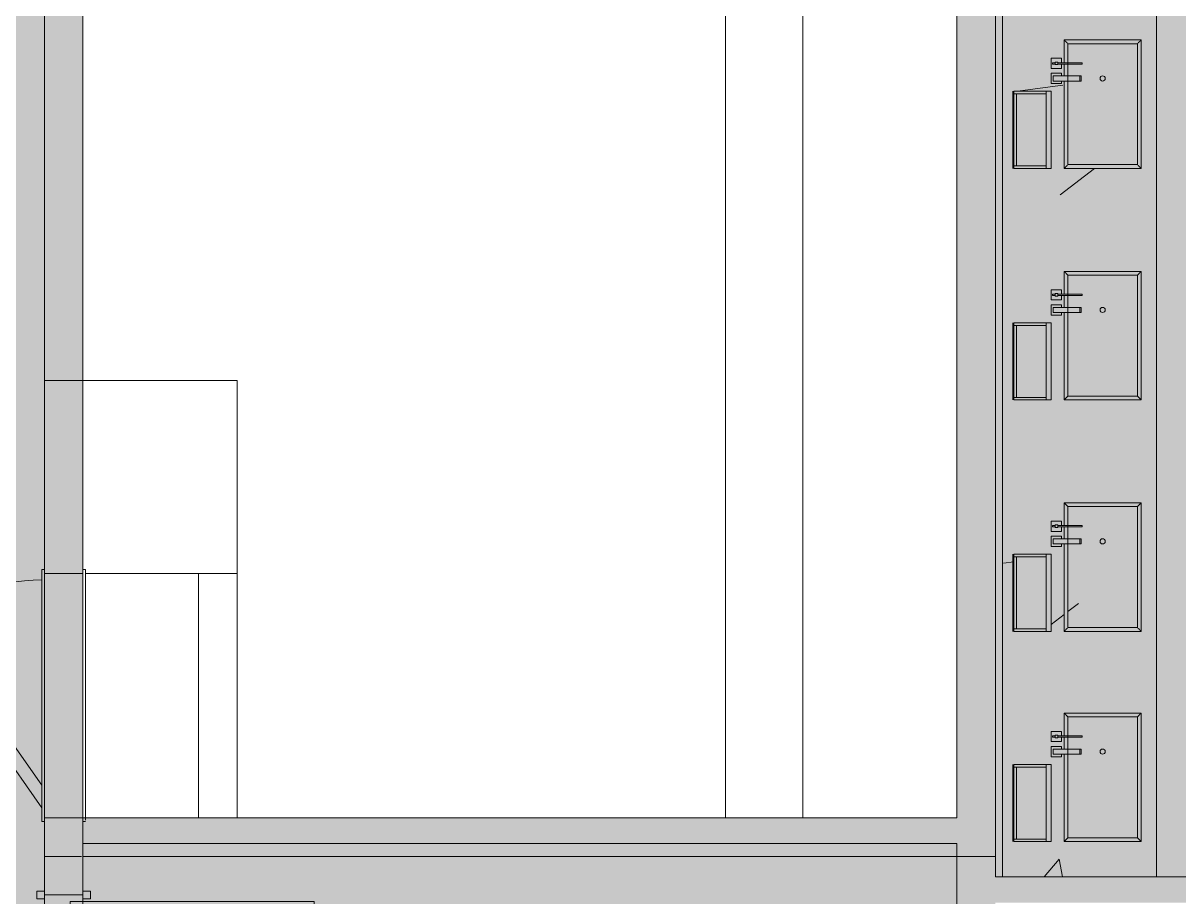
# Model space of a CAD drawing. Header units: millimetres. Extents: x -57519 to 497916, y -349472 to 446842.
# Drawn here: x 404617 to 409113, y 38350 to 41748 of the extents above; entities that cross this region are included whole.
import ezdxf

# ---------------------------------------------------------------- set-up
doc = ezdxf.new("R2010")
doc.units = ezdxf.units.MM
for name, color, linetype, lineweight in [('A-DETL-GENF', 92, 'Continuous', 5), ('A-DETL-THIN', 151, 'Continuous', 9), ('A-DOOR', 31, 'Continuous', 5), ('A-DOOR-FRAM', 31, 'Continuous', 5), ('A-FLOR', 192, 'Continuous', 5), ('A-GENM', 13, 'Continuous', 5), ('A-WALL', 113, 'Continuous', 20), ('A-WALL-PATT', 111, 'Continuous', 20), ('S-COLS', 52, 'Continuous', 20)]:
    doc.layers.add(name, color=color, linetype=linetype, lineweight=lineweight)
pattern_1 = [(50, (329410.6, 0), (3643.68, -318.78), [381, -4191]), (355, (329410.6, 0), (-704.86, 3821.14), [304.8, -3352.8]), (100.451, (329714.2, -26.6), (2938.85, 3502.33), [323.8, -3561.8]), (46.184, (329410.6, 1016), (5421.58, -840.86), [571.5, -6286.5]), (96.636, (329862.4, 946), (4748.05, 4948.55), [485.7, -5342.7]), (351.184, (329410.6, 1016), (4748.1, 4948.5), [457.2, -5029.2]), (21, (329918.6, 762), (3032.29, -2045.3), [381, -4191]), (326, (329918.6, 762), (1236.04, 3683.76), [304.8, -3352.8]), (71.451, (330171.2, 591.6), (4268.34, 1638.42), [323.8, -3561.8]), (37.5, (329410.6, 0), (61.772, 1691.1), [167.64, -3144.52, 167.64, -3235.96, -3365.5]), (37.5, (329410.6, 0), (61.772, 1691.1), [-6715.76, 167.64, -3197.86]), (7.5, (329410.6, 0), (1336.393, 2003.61), [167.64, -1772.92, 167.64, -3068.32, -1282.7]), (7.5, (329410.6, 0), (1336.393, 2003.61), [-5176.52, 167.64, -1115.06]), (327.5, (328277.7, 0), (2711.818, -114.579), [167.64, -1102.36, 167.64, -3794.76, -5257.8]), (327.5, (328277.7, 0), (2711.818, -114.579), [-5232.4, 167.64, -5090.16]), (317.5, (327769.7, 0), (2962.586, 508.533), [167.64, -1483.36, 167.64, -2463.8, -3733.8]), (317.5, (327769.7, 0), (2962.586, 508.533), [-4282.44, 167.64, -3566.16])]

# ---------------------------------------------------------------- blocks, each defined once
blk = doc.blocks.new('DLN-Single Door__X01_ - _M02a_ 900 x 2450 _WH_-V594-G_F SINGLE OCCUPANCY DIAGRAM')
at = {"layer": 'A-DOOR', "color": 191}
for p, q in [((-450, 975), (-400, 975)), ((-450, 75), (-450, 975)), ((-400, 975), (-400, 75)), ((-490, 105), (-460, 105)), ((-490, 75), (-490, 105)), ((-460, 105), (-460, 75)), ((460, 75), (460, 105)), ((460, 105), (490, 105)), ((490, 105), (490, 75)), ((-475, 75), (-490, 75)), ((-460, 75), (-475, 75)), ((-400, 75), (-450, 75)), ((475, 75), (460, 75)), ((490, 75), (475, 75)), ((-490, -75), (-475, -75)), ((-490, -105), (-490, -75)), ((-475, -75), (-460, -75)), ((-460, -75), (-460, -105)), ((460, -105), (460, -75)), ((460, -75), (475, -75)), ((475, -75), (490, -75)), ((490, -75), (490, -105)), ((-460, -105), (-490, -105)), ((490, -105), (460, -105))]:
    blk.add_line(p, q, dxfattribs=at)
for start, end in [(54.1929, 90), (359.5, 53.8)]:
    blk.add_arc((-450, 75), 900, start, end, dxfattribs=at)
at = {"layer": 'A-DOOR-FRAM', "color": 191}
for p, q in [((-475, 75), (-450, 75)), ((-475, -75), (-475, 75)), ((-450, 75), (-450, 25)), ((450, 75), (475, 75)), ((450, 25), (450, 75)), ((475, 75), (475, -75)), ((-450, 25), (-425, 25)), ((-425, 25), (-425, -75)), ((425, 25), (450, 25)), ((425, -75), (425, 25)), ((-425, -75), (-475, -75)), ((475, -75), (425, -75))]:
    blk.add_line(p, q, dxfattribs=at)
blk = doc.blocks.new('DLN_Counter _ Cabinet - DLN_Counter _ Cabinet-15606090-G_F SINGLE OCCUPANCY DIAGRAM')
at = {"layer": 'A-GENM', "color": 191}
for p, q in [((-235, 525), (235, 525)), ((-235, 255), (-235, 525)), ((235, 525), (235, 255)), ((235, 255), (-235, 255))]:
    blk.add_line(p, q, dxfattribs=at)
blk = doc.blocks.new('DLN_Counter _ Cabinet - DLN_Counter _ Cabinet-15606088-G_F SINGLE OCCUPANCY DIAGRAM')
at = {"layer": 'A-GENM', "color": 191}
for p, q in [((-235, 525), (235, 525)), ((-235, 255), (-235, 525)), ((235, 525), (235, 255)), ((235, 255), (-235, 255))]:
    blk.add_line(p, q, dxfattribs=at)
blk = doc.blocks.new('DLN-Access Panel__AP13_ - _AP13_ 900 x 1100 _WH_-14685458-G_F SINGLE OCCUPANCY DIAGRAM')
at = {"layer": 'A-DOOR', "color": 191}
for p, q in [((-435.7, 85), (287.2, 591.2)), ((287.2, 591.2), (315.9, 550.3)), ((315.9, 550.3), (-348.5, 85)), ((-490, 75), (-490, 85)), ((490, 85), (-490, 85)), ((-490, 75), (490, 75)), ((490, 75), (490, 85)), ((-490, -85), (-490, -75)), ((490, -75), (-490, -75)), ((-484.8, -85), (-475, -85))]:
    blk.add_line(p, q, dxfattribs=at)
at = {"layer": 'A-DOOR', "color": 253}
for p, q in [((-475, -85), (490, -85)), ((490, -85), (490, -75))]:
    blk.add_line(p, q, dxfattribs=at)
at = {"layer": 'A-DOOR', "color": 191}
blk.add_arc((-450, 75), 900, 0.6535, 35, dxfattribs=at)
at = {"layer": 'A-DOOR-FRAM', "color": 191}
for p, q in [((-475, 75), (-475, -75)), ((475, 75), (475, -75))]:
    blk.add_line(p, q, dxfattribs=at)

msp = doc.modelspace()

# ---------------------------------------------------------------- hatches: boundary and pattern name
at = {"layer": 'A-DETL-GENF', "transparency": 33554585}
h = msp.add_hatch(color=201, dxfattribs=at)
h.paths.add_polyline_path([(378712.3, -2142.5), (378712.3, 5707.5), (408249.8, 5707.5), (408249.8, 31607.5), (411824.8, 31607.5), (411824.8, 28857.5), (414124.8, 28857.5), (414124.8, 34332.5), (417674.8, 34332.5), (417674.8, 35647.5), (420699.8, 35647.5), (420699.8, 52157.5), (392454.3, 52157.5), (392454.3, 45782.5), (382199.8, 45782.5), (382199.8, 52157.5), (367049.8, 52157.5), (367049.8, 5707.5), (368349.8, 5707.5), (368349.8, 3222.2), (374112.3, -1265.4), (374112.3, -2142.5), (376972.2, -2142.5)], flags=0)
h.paths.add_polyline_path([(370849.8, 8157.5), (370849.8, 9357.5), (369649.8, 9357.5), (369649.8, 15624.2), (370889.8, 15624.2), (370889.8, 9397.5), (371149.8, 9397.5), (371149.8, 8157.5)], flags=0)
h.paths.add_polyline_path([(388124.8, 8157.5), (388124.8, 9397.5), (389899.8, 9397.5), (389899.8, 8157.5)], flags=0)
h.paths.add_polyline_path([(382791.7, 8157.5), (382352.3, 8157.5), (382352.3, 9397.5), (387324.8, 9397.5), (387324.8, 8157.5), (386671.4, 8157.5)], flags=0)
h.paths.add_polyline_path([(404599.8, 8157.5), (396937.3, 8157.5), (396937.3, 9397.5), (404599.8, 9397.5), (404599.8, 8571.4)], flags=0)
h.paths.add_polyline_path([(394430.7, 8157.5), (392899.8, 8157.5), (392899.8, 9397.5), (396137.3, 9397.5), (396137.3, 8157.5)], flags=0)
h.paths.add_polyline_path([(405799.8, 12397.5), (404559.8, 12397.5), (404559.8, 15624.2), (405799.8, 15624.2), (405799.8, 12969.9)], flags=0)
h.paths.add_polyline_path([(370889.8, 16424.2), (369649.8, 16424.2), (369649.8, 23040.8), (370889.8, 23040.8), (370889.8, 17368.3)], flags=0)
h.paths.add_polyline_path([(404559.8, 16424.2), (404559.8, 23040.8), (405799.8, 23040.8), (405799.8, 16424.2)], flags=0)
h.paths.add_polyline_path([(369649.8, 23840.8), (369649.8, 30107.5), (370849.8, 30107.5), (370849.8, 31307.5), (371149.8, 31307.5), (371149.8, 30107.5), (370889.8, 30107.5), (370889.8, 23840.8)], flags=0)
h.paths.add_polyline_path([(404559.8, 23840.8), (404559.8, 27067.5), (405799.8, 27067.5), (405799.8, 23840.8)], flags=0)
h.paths.add_polyline_path([(388124.8, 30067.5), (388124.8, 31307.5), (389399.8, 31307.5), (389399.8, 30067.5)], flags=0)
h.paths.add_polyline_path([(373449.8, 30067.5), (373449.8, 31307.5), (378512.3, 31307.5), (378512.3, 30067.5), (375032.4, 30067.5)], flags=0)
h.paths.add_polyline_path([(386671.4, 30067.5), (382349.8, 30067.5), (382349.8, 31307.5), (387324.8, 31307.5), (387324.8, 30067.5)], flags=0)
h.paths.add_polyline_path([(394430.7, 30067.5), (392399.8, 30067.5), (392399.8, 31307.5), (396137.3, 31307.5), (396137.3, 30067.5)], flags=0)
h.paths.add_polyline_path([(402190, 30067.5), (396937.3, 30067.5), (396937.3, 31307.5), (404599.8, 31307.5), (404599.8, 30067.5), (404129.8, 30067.5)], flags=0)
h.paths.add_polyline_path([(407299.8, 35797.5), (407299.8, 36247.5), (408249.8, 36247.5), (408249.8, 35797.5), (408009.5, 35797.5)], flags=0)
h.paths.add_polyline_path([(412649.8, 35797.5), (412649.8, 37247.5), (415649.8, 37247.5), (415649.8, 35797.5), (413829, 35797.5)], flags=0)
h.paths.add_polyline_path([(412649.8, 37397.5), (412649.8, 37897.5), (418299.8, 37897.5), (418299.8, 37397.5), (412859.1, 37397.5)], flags=0)
h.paths.add_polyline_path([(408979.4, 37847.5), (408399.8, 37847.5), (408399.8, 38327.5), (410749.8, 38327.5), (410749.8, 37847.5), (409949.3, 37847.5)], flags=0)
h.paths.add_polyline_path([(381599.8, 37907.5), (381599.8, 39557.5), (382049.8, 39557.5), (382049.8, 37907.5), (381821.8, 37907.5)], flags=0)
h.paths.add_polyline_path([(406069.7, 38657.5), (404849.8, 38657.5), (404849.8, 49957.5), (408249.8, 49957.5), (408249.8, 38657.5), (408009.5, 38657.5)], flags=0)
h.paths.add_polyline_path([(370182.8, 40207.5), (369149.8, 40207.5), (369149.8, 40707.5), (370699.8, 40707.5), (370699.8, 40207.5)], flags=0)
h.paths.add_polyline_path([(381599.8, 40257.5), (381599.8, 42757.5), (382049.8, 42757.5), (382049.8, 40257.5), (381821.8, 40257.5)], flags=0)
h.paths.add_polyline_path([(414798.9, 42697.5), (410674.8, 42697.5), (410674.8, 43197.5), (418349.8, 43197.5), (418349.8, 42697.5), (415768.8, 42697.5)], flags=0)
h.paths.add_polyline_path([(377289.8, 42907.5), (375749.8, 42907.5), (375749.8, 43407.5), (377289.8, 43407.5), (377289.8, 43209.2)], flags=0)
h.paths.add_polyline_path([(382049.8, 46907.5), (379399.8, 46907.5), (379399.8, 52007.5), (382049.8, 52007.5), (382049.8, 47057.9)], flags=0)
h.paths.add_polyline_path([(410919.2, 47837.5), (410674.8, 47837.5), (410674.8, 48337.5), (418349.8, 48337.5), (418349.8, 47837.5), (411404.2, 47837.5)], flags=0)
h.paths.add_polyline_path([(408399.8, 50107.5), (408399.8, 52007.5), (408849.8, 52007.5), (408849.8, 50107.5)], flags=0)
at = {"layer": 'A-GENM'}
h = msp.add_hatch(dxfattribs=at)
h.set_pattern_fill('FP_41', color=253, style=0, pattern_type=2)
h.set_pattern_definition(pattern_1)
h.paths.add_polyline_path([(408979.4, 41182.5), (409026.8, 41182.5), (409026.8, 42082.5), (408426.8, 42082.5), (408426.8, 41182.5), (408466.8, 41182.5), (408471.8, 41482.5), (408616.8, 41482.5), (408616.8, 41182.5), (408666.8, 41182.5), (408666.8, 41522.5), (408656.8, 41522.5), (408656.8, 41512.5), (408616.8, 41512.5), (408616.8, 41552.5), (408656.8, 41552.5), (408656.8, 41542.5), (408666.8, 41542.5), (408666.8, 41588.7), (408656.8, 41588.7), (408656.8, 41571.2), (408616.8, 41571.2), (408616.8, 41611.2), (408656.8, 41611.2), (408656.8, 41593.7), (408666.8, 41593.7), (408666.8, 41682.5), (408966.8, 41682.5), (408966.8, 41182.5)], flags=0)
h = msp.add_hatch(dxfattribs=at)
h.set_pattern_fill('FP_41', color=253, style=0, pattern_type=2)
h.set_pattern_definition(pattern_1)
h.paths.add_polyline_path([(408466.8, 40282.5), (408471.8, 40582.5), (408616.8, 40582.5), (408616.8, 40282.5), (408666.8, 40282.5), (408666.8, 40622.5), (408656.8, 40622.5), (408656.8, 40612.5), (408616.8, 40612.5), (408616.8, 40652.5), (408656.8, 40652.5), (408656.8, 40642.5), (408666.8, 40642.5), (408666.8, 40688.7), (408656.8, 40688.7), (408656.8, 40671.2), (408616.8, 40671.2), (408616.8, 40711.2), (408656.8, 40711.2), (408656.8, 40693.7), (408666.8, 40693.7), (408666.8, 40782.5), (408966.8, 40782.5), (408966.8, 40282.5), (409026.8, 40282.5), (409026.8, 41182.5), (408426.8, 41182.5), (408426.8, 40282.5)], flags=0)
h = msp.add_hatch(dxfattribs=at)
h.set_pattern_fill('FP_41', color=253, style=0, pattern_type=2)
h.set_pattern_definition(pattern_1)
h.paths.add_polyline_path([(408637.1, 39382.5), (408666.8, 39382.5), (408666.8, 39722.5), (408656.8, 39722.5), (408656.8, 39712.5), (408616.8, 39712.5), (408616.8, 39752.5), (408656.8, 39752.5), (408656.8, 39742.5), (408666.8, 39742.5), (408666.8, 39788.7), (408656.8, 39788.7), (408656.8, 39771.2), (408616.8, 39771.2), (408616.8, 39811.2), (408656.8, 39811.2), (408656.8, 39793.7), (408666.8, 39793.7), (408666.8, 39882.5), (408966.8, 39882.5), (408966.8, 39382.5), (409026.8, 39382.5), (409026.8, 40282.5), (408426.8, 40282.5), (408426.8, 39382.5), (408466.8, 39382.5), (408471.8, 39682.5), (408616.8, 39682.5), (408616.8, 39382.5)], flags=0)
h = msp.add_hatch(dxfattribs=at)
h.set_pattern_fill('FP_49', color=253, style=0, pattern_type=2)
h.set_pattern_definition([(50, (329410.6, 0), (3643.68, -318.78), [381, -4191]), (355, (329410.6, 0), (-704.86, 3821.14), [304.8, -3352.8]), (100.451, (329714.2, -26.6), (2938.85, 3502.33), [323.8, -3561.8]), (46.184, (329410.6, 1016), (5421.58, -840.86), [571.5, -6286.5]), (96.636, (329862.4, 946), (4748.05, 4948.55), [485.7, -5342.7]), (351.184, (329410.6, 1016), (4748.1, 4948.5), [457.2, -5029.2]), (21, (329918.6, 762), (3032.29, -2045.3), [381, -4191]), (326, (329918.6, 762), (1236.04, 3683.76), [304.8, -3352.8]), (71.451, (330171.2, 591.6), (4268.34, 1638.42), [323.8, -3561.8]), (37.5, (329410.6, 0), (61.772, 1691.1), [167.64, -3144.52, 167.64, -3235.96, -3365.5]), (37.5, (329410.6, 0), (61.772, 1691.1), [-6715.76, 167.64, -3197.86]), (7.5, (329410.6, 0), (1336.393, 2003.61), [167.64, -1772.92, 167.64, -3068.32, -1282.7]), (7.5, (329410.6, 0), (1336.393, 2003.61), [-5176.52, 167.64, -1115.06]), (327.5, (328277.7, 0), (2711.818, -114.579), [167.64, -1102.36, 167.64, -3794.76, -5257.8]), (327.5, (328277.7, 0), (2711.818, -114.579), [-5232.4, 167.64, -5090.16]), (317.5, (327769.7, 0), (2962.586, 508.533), [167.64, -1483.36, 167.64, -2463.8, -3733.8]), (317.5, (327769.7, 0), (2962.586, 508.533), [-4282.44, 167.64, -3566.16])])
h.paths.add_polyline_path([(408694, 39397.5), (408951.8, 39397.5), (408951.8, 39867.5), (408681.8, 39867.5), (408681.8, 39793.7), (408681.8, 39788.7), (408681.8, 39742.5), (408727.7, 39742.5), (408727.7, 39722.5), (408681.8, 39722.5), (408681.8, 39397.5)], flags=0)
h.paths.add_polyline_path([(408816.8, 39722.5), (408808.2, 39727.5), (408808.2, 39737.5), (408816.8, 39742.5), (408826, 39736.2), (408825.5, 39727.5), (408818.8, 39722.7)], flags=0)
h = msp.add_hatch(dxfattribs=at)
h.set_pattern_fill('FP_41', color=253, style=0, pattern_type=2)
h.set_pattern_definition(pattern_1)
h.paths.add_polyline_path([(408979.4, 38427.5), (409026.8, 38427.5), (409026.8, 39382.5), (408426.8, 39382.5), (408426.8, 38427.5), (408494.4, 38427.5)], flags=0)
h.paths.add_polyline_path([(408736.9, 38565), (408666.8, 38565), (408666.8, 38905), (408656.8, 38905), (408656.8, 38895), (408616.8, 38895), (408616.8, 38935), (408656.8, 38935), (408656.8, 38925), (408666.8, 38925), (408666.8, 38971.2), (408656.8, 38971.2), (408656.8, 38953.7), (408616.8, 38953.7), (408616.8, 38993.7), (408656.8, 38993.7), (408656.8, 38976.2), (408666.8, 38976.2), (408666.8, 39065), (408966.8, 39065), (408966.8, 38565), (408950.6, 38565)], flags=0)
h.paths.add_polyline_path([(408494.4, 38565), (408466.8, 38565), (408471.8, 38865), (408616.8, 38865), (408616.8, 38565), (408596.8, 38565)], flags=0)
at = {"layer": 'A-WALL-PATT', "transparency": 33554432}
h = msp.add_hatch(color=133, dxfattribs=at)
h.paths.add_polyline_path([(404849.8, 40357.5), (404849.8, 48907.5), (404699.8, 48907.5), (404699.8, 40357.5)], flags=0)
h.paths.add_polyline_path([(404849.8, 49857.5), (404849.8, 49957.5), (404699.8, 49957.5), (404699.8, 49857.5)], flags=0)
for points in [[(408249.8, 38507.5), (408399.8, 38507.5), (408399.8, 49957.5), (408249.8, 49957.5), (408249.8, 38657.5)], [(408190.7, 38507.5), (408249.8, 38507.5), (408249.8, 38657.5), (404859.8, 38657.5), (404859.8, 38642.5), (404849.8, 38642.5), (404849.8, 38507.5), (408169.7, 38507.5)]]:
    msp.add_hatch(color=133, dxfattribs=at).paths.add_polyline_path(points, flags=0)

# ---------------------------------------------------------------- linework, layer by layer
at = {"layer": 'A-DETL-THIN', "lineweight": 5}
for p, q in [((404849.8, 38657.5), (404849.8, 49957.5)), ((408249.8, 49957.5), (408249.8, 38657.5)), ((408249.8, 38657.5), (404849.8, 38657.5))]:
    msp.add_line(p, q, dxfattribs=at)
at = {"layer": 'A-FLOR'}
for p, q in [((407349.8, 38657.5), (407349.8, 49957.5)), ((407649.8, 49957.5), (407649.8, 38657.5)), ((404699.8, 40357.5), (404699.8, 48807.5)), ((408399.8, 42852.5), (408399.8, 38427.5)), ((404849.8, 40357.5), (405449.8, 40357.5)), ((405449.8, 39607.5), (405449.8, 38657.5)), ((404699.8, 38372.5), (404699.8, 38657.5)), ((404699.8, 38657.5), (404699.8, 38507.5)), ((404849.8, 38557.5), (404849.8, 38642.5)), ((405449.8, 38657.5), (408249.8, 38657.5)), ((408249.8, 38557.5), (404849.8, 38557.5)), ((408249.8, 38507.5), (408249.8, 38557.5)), ((404699.8, 38507.5), (404844.7, 38507.5)), ((408249.8, 36397.5), (408249.8, 38507.5)), ((408399.8, 38427.5), (408441.8, 38427.5)), ((409006.8, 38427.5), (410748.1, 38427.5))]:
    msp.add_line(p, q, dxfattribs=at)
at = {"layer": 'A-GENM', "color": 191}
for p, q in [((408426.8, 41182.5), (408426.8, 42082.5)), ((409026.8, 41182.5), (409026.8, 42082.5)), ((408666.8, 41593.7), (408666.8, 41682.5)), ((408666.8, 41682.5), (408966.8, 41682.5)), ((408966.8, 41682.5), (408966.8, 41182.5)), ((408656.8, 41611.2), (408616.8, 41611.2)), ((408616.8, 41611.2), (408616.8, 41571.2)), ((408621.8, 41593.7), (408631.8, 41593.7)), ((408621.8, 41593.7), (408621.8, 41588.7)), ((408631.8, 41596.2), (408641.8, 41596.2)), ((408631.8, 41586.2), (408631.8, 41596.2)), ((408631.8, 41588.7), (408631.8, 41593.7)), ((408641.8, 41596.2), (408641.8, 41586.2)), ((408641.8, 41593.7), (408641.8, 41588.7)), ((408641.8, 41593.7), (408736.8, 41593.7)), ((408656.8, 41593.7), (408656.8, 41611.2)), ((408736.8, 41588.7), (408736.8, 41593.7)), ((408616.8, 41571.2), (408656.8, 41571.2)), ((408656.8, 41552.5), (408616.8, 41552.5)), ((408616.8, 41552.5), (408616.8, 41512.5)), ((408631.8, 41588.7), (408621.8, 41588.7)), ((408641.8, 41586.2), (408631.8, 41586.2)), ((408736.8, 41588.7), (408641.8, 41588.7)), ((408656.8, 41571.2), (408656.8, 41588.7)), ((408656.8, 41542.5), (408656.8, 41552.5)), ((408666.8, 41542.5), (408666.8, 41588.7)), ((408616.8, 41512.5), (408656.8, 41512.5)), ((408624.3, 41542.5), (408727.7, 41542.5)), ((408624.3, 41522.5), (408624.3, 41542.5)), ((408727.7, 41522.5), (408624.3, 41522.5)), ((408656.8, 41512.5), (408656.8, 41522.5)), ((408666.8, 41182.5), (408666.8, 41522.5)), ((408727.7, 41542.5), (408732.8, 41542.5)), ((408727.7, 41542.5), (408727.7, 41522.5)), ((408732.8, 41522.5), (408727.7, 41522.5)), ((408732.8, 41542.5), (408732.8, 41522.5)), ((408466.8, 41182.5), (408466.8, 41482.5)), ((408471.8, 41482.5), (408596.8, 41482.5)), ((408471.8, 41472.5), (408471.8, 41482.5)), ((408471.8, 41472.5), (408481.8, 41472.5)), ((408471.8, 41192.5), (408471.8, 41472.5)), ((408596.8, 41472.5), (408471.8, 41472.5)), ((408481.8, 41192.5), (408481.8, 41472.5)), ((408596.8, 41472.5), (408596.8, 41482.5)), ((408616.8, 41482.5), (408596.8, 41482.5)), ((408596.8, 41182.5), (408596.8, 41482.5)), ((408616.8, 41182.5), (408616.8, 41482.5)), ((408481.8, 41192.5), (408471.8, 41192.5)), ((408471.8, 41192.5), (408596.8, 41192.5)), ((408471.8, 41182.5), (408471.8, 41192.5)), ((408596.8, 41182.5), (408596.8, 41192.5)), ((408426.8, 40282.5), (408426.8, 41182.5)), ((408596.8, 41182.5), (408471.8, 41182.5)), ((408596.8, 41182.5), (408616.8, 41182.5)), ((408666.8, 41182.5), (408966.8, 41182.5)), ((409026.8, 40282.5), (409026.8, 41182.5)), ((408666.8, 40693.7), (408666.8, 40782.5)), ((408666.8, 40782.5), (408966.8, 40782.5)), ((408966.8, 40782.5), (408966.8, 40282.5)), ((408656.8, 40711.2), (408616.8, 40711.2)), ((408616.8, 40711.2), (408616.8, 40671.2)), ((408621.8, 40693.7), (408631.8, 40693.7)), ((408621.8, 40693.7), (408621.8, 40688.7)), ((408631.8, 40696.2), (408641.8, 40696.2)), ((408631.8, 40686.2), (408631.8, 40696.2)), ((408631.8, 40688.7), (408631.8, 40693.7)), ((408641.8, 40696.2), (408641.8, 40686.2)), ((408641.8, 40693.7), (408736.8, 40693.7)), ((408641.8, 40693.7), (408641.8, 40688.7)), ((408656.8, 40693.7), (408656.8, 40711.2)), ((408736.8, 40688.7), (408736.8, 40693.7)), ((408616.8, 40671.2), (408656.8, 40671.2)), ((408656.8, 40652.5), (408616.8, 40652.5)), ((408616.8, 40652.5), (408616.8, 40612.5)), ((408631.8, 40688.7), (408621.8, 40688.7)), ((408641.8, 40686.2), (408631.8, 40686.2)), ((408736.8, 40688.7), (408641.8, 40688.7)), ((408656.8, 40671.2), (408656.8, 40689.5)), ((408656.8, 40642.5), (408656.8, 40652.5)), ((408666.8, 40642.5), (408666.8, 40688.7)), ((408616.8, 40612.5), (408656.8, 40612.5)), ((408624.3, 40642.5), (408727.7, 40642.5)), ((408624.3, 40622.5), (408624.3, 40642.5)), ((408727.7, 40622.5), (408624.3, 40622.5)), ((408656.8, 40612.5), (408656.8, 40622.5)), ((408666.8, 40282.5), (408666.8, 40622.5)), ((408727.7, 40642.5), (408732.8, 40642.5)), ((408727.7, 40642.5), (408727.7, 40622.5)), ((408732.8, 40622.5), (408727.7, 40622.5)), ((408732.8, 40642.5), (408732.8, 40622.5)), ((408466.8, 40282.5), (408466.8, 40582.5)), ((408471.8, 40582.5), (408596.8, 40582.5)), ((408471.8, 40572.5), (408471.8, 40582.5)), ((408471.8, 40572.5), (408481.8, 40572.5)), ((408471.8, 40292.5), (408471.8, 40572.5)), ((408596.8, 40572.5), (408471.8, 40572.5)), ((408481.8, 40292.5), (408481.8, 40572.5)), ((408596.8, 40572.5), (408596.8, 40582.5)), ((408616.8, 40582.5), (408596.8, 40582.5)), ((408596.8, 40282.5), (408596.8, 40582.5)), ((408616.8, 40282.5), (408616.8, 40582.5)), ((408481.8, 40292.5), (408471.8, 40292.5)), ((408471.8, 40292.5), (408596.8, 40292.5)), ((408471.8, 40282.5), (408471.8, 40292.5)), ((408596.8, 40282.5), (408596.8, 40292.5)), ((408426.8, 39382.5), (408426.8, 40282.5)), ((408596.8, 40282.5), (408471.8, 40282.5)), ((408596.8, 40282.5), (408616.8, 40282.5)), ((408666.8, 40282.5), (408966.8, 40282.5)), ((409026.8, 39382.5), (409026.8, 40282.5)), ((408666.8, 39793.7), (408666.8, 39882.5)), ((408666.8, 39882.5), (408966.8, 39882.5)), ((408966.8, 39882.5), (408966.8, 39382.5)), ((408656.8, 39811.2), (408616.8, 39811.2)), ((408616.8, 39811.2), (408616.8, 39771.2)), ((408621.8, 39793.7), (408631.8, 39793.7)), ((408621.8, 39793.7), (408621.8, 39788.7)), ((408631.8, 39796.2), (408641.8, 39796.2)), ((408631.8, 39786.2), (408631.8, 39796.2)), ((408631.8, 39788.7), (408631.8, 39793.7)), ((408641.8, 39796.2), (408641.8, 39786.2)), ((408641.8, 39793.7), (408641.8, 39788.7)), ((408641.8, 39793.7), (408736.8, 39793.7)), ((408656.8, 39793.7), (408656.8, 39811.2)), ((408736.8, 39788.7), (408736.8, 39793.7)), ((408616.8, 39771.2), (408656.8, 39771.2)), ((408656.8, 39752.5), (408616.8, 39752.5)), ((408616.8, 39752.5), (408616.8, 39712.5)), ((408631.8, 39788.7), (408621.8, 39788.7)), ((408641.8, 39786.2), (408631.8, 39786.2)), ((408736.8, 39788.7), (408641.8, 39788.7)), ((408656.8, 39771.2), (408656.8, 39788.7)), ((408656.8, 39742.5), (408656.8, 39752.5)), ((408666.8, 39742.5), (408666.8, 39788.7)), ((408616.8, 39712.5), (408656.8, 39712.5)), ((408624.3, 39742.5), (408727.7, 39742.5)), ((408624.3, 39722.5), (408624.3, 39742.5)), ((408727.7, 39722.5), (408624.3, 39722.5)), ((408656.8, 39712.5), (408656.8, 39722.5)), ((408666.8, 39382.5), (408666.8, 39722.5)), ((408727.7, 39742.5), (408732.8, 39742.5)), ((408727.7, 39742.5), (408727.7, 39722.5)), ((408732.8, 39722.5), (408727.7, 39722.5)), ((408732.8, 39742.5), (408732.8, 39722.5)), ((408466.8, 39382.5), (408466.8, 39682.5)), ((408471.8, 39682.5), (408596.8, 39682.5)), ((408471.8, 39672.5), (408471.8, 39682.5)), ((408471.8, 39672.5), (408481.8, 39672.5)), ((408471.8, 39392.5), (408471.8, 39672.5)), ((408596.8, 39672.5), (408471.8, 39672.5)), ((408481.8, 39392.5), (408481.8, 39672.5)), ((408596.8, 39672.5), (408596.8, 39682.5)), ((408616.8, 39682.5), (408596.8, 39682.5)), ((408596.8, 39382.5), (408596.8, 39682.5)), ((408616.8, 39382.5), (408616.8, 39682.5)), ((408481.8, 39392.5), (408471.8, 39392.5)), ((408471.8, 39392.5), (408596.8, 39392.5)), ((408471.8, 39382.5), (408471.8, 39392.5)), ((408596.8, 39382.5), (408596.8, 39392.5)), ((408426.8, 38427.5), (408426.8, 39382.5)), ((408596.8, 39382.5), (408471.8, 39382.5)), ((408596.8, 39382.5), (408616.8, 39382.5)), ((408666.8, 39382.5), (408966.8, 39382.5)), ((409026.8, 38427.5), (409026.8, 39382.5)), ((408666.8, 38976.2), (408666.8, 39065)), ((408666.8, 39065), (408966.8, 39065)), ((408966.8, 39065), (408966.8, 38565)), ((408656.8, 38993.7), (408616.8, 38993.7)), ((408616.8, 38993.7), (408616.8, 38953.7)), ((408656.8, 38976.2), (408656.8, 38993.7)), ((408616.8, 38953.7), (408656.8, 38953.7)), ((408621.8, 38976.2), (408631.8, 38976.2)), ((408621.8, 38976.2), (408621.8, 38971.2)), ((408631.8, 38971.2), (408621.8, 38971.2)), ((408631.8, 38978.7), (408641.8, 38978.7)), ((408631.8, 38968.7), (408631.8, 38978.7)), ((408631.8, 38971.2), (408631.8, 38976.2)), ((408641.8, 38968.7), (408631.8, 38968.7)), ((408641.8, 38978.7), (408641.8, 38968.7)), ((408641.8, 38976.2), (408641.8, 38971.2)), ((408641.8, 38976.2), (408736.8, 38976.2)), ((408736.8, 38971.2), (408641.8, 38971.2)), ((408656.8, 38953.7), (408656.8, 38971.2)), ((408666.8, 38925), (408666.8, 38971.2)), ((408736.8, 38971.2), (408736.8, 38976.2)), ((408656.8, 38935), (408616.8, 38935)), ((408616.8, 38935), (408616.8, 38895)), ((408616.8, 38895), (408656.8, 38895)), ((408624.3, 38925), (408727.7, 38925)), ((408624.3, 38905), (408624.3, 38925)), ((408727.7, 38905), (408624.3, 38905)), ((408656.8, 38925), (408656.8, 38935)), ((408656.8, 38895), (408656.8, 38905)), ((408666.8, 38565), (408666.8, 38905)), ((408727.7, 38925), (408732.8, 38925)), ((408727.7, 38925), (408727.7, 38905)), ((408732.8, 38905), (408727.7, 38905)), ((408732.8, 38925), (408732.8, 38905)), ((408466.8, 38565), (408466.8, 38865)), ((408471.8, 38865), (408596.8, 38865)), ((408471.8, 38855), (408471.8, 38865)), ((408471.8, 38855), (408481.8, 38855)), ((408471.8, 38575), (408471.8, 38855)), ((408596.8, 38855), (408471.8, 38855)), ((408481.8, 38575), (408481.8, 38855)), ((408596.8, 38855), (408596.8, 38865)), ((408616.8, 38865), (408596.8, 38865)), ((408596.8, 38565), (408596.8, 38865)), ((408616.8, 38565), (408616.8, 38865)), ((408481.8, 38575), (408471.8, 38575)), ((408471.8, 38575), (408596.8, 38575)), ((408471.8, 38565), (408471.8, 38575)), ((408596.8, 38565), (408471.8, 38565)), ((408596.8, 38565), (408596.8, 38575)), ((408596.8, 38565), (408616.8, 38565)), ((408966.8, 38565), (408666.8, 38565)), ((409026.8, 38427.5), (408426.8, 38427.5)), ((408456.8, 38427.5), (408426.8, 38427.5)), ((408456.8, 38427.5), (408441.8, 38427.5)), ((408626.8, 38427.5), (408456.8, 38427.5)), ((409006.8, 38427.5), (408626.8, 38427.5)), ((409006.8, 38427.5), (408626.8, 38427.5)), ((409026.8, 38427.5), (409006.8, 38427.5))]:
    msp.add_line(p, q, dxfattribs=at)
for centre, start, end in [((408816.8, 41532.5), 90, 270), ((408816.8, 41532.5), 270, 90), ((408816.8, 40632.5), 90, 270), ((408816.8, 40632.5), 270, 90), ((408816.8, 39732.5), 90, 270), ((408816.8, 39732.5), 270, 90), ((408816.8, 38915), 90, 270), ((408816.8, 38915), 270, 90)]:
    msp.add_arc(centre, 10, start, end, dxfattribs=at)
for points, knots in [([(408681.8, 41667.5), (408680.5, 41668.8), (408678.6, 41670.8), (408676.1, 41673.2), (408674.6, 41674.7), (408673.5, 41675.8), (408672.4, 41676.9), (408671.5, 41677.9), (408670.6, 41678.8), (408669.7, 41679.6), (408668.8, 41680.5), (408668, 41681.4), (408667.1, 41682.2), (408666.8, 41682.5), (408666.8, 41682.5)], [0, 0, 0, 0, 0.166667, 0.25, 0.333333, 0.375, 0.416667, 0.5, 0.541667, 0.583333, 0.666667, 0.75, 0.833333, 1, 1, 1, 1]), ([(408966.8, 41682.5), (408966.8, 41682.5), (408966.6, 41682.2), (408965.7, 41681.4), (408964.9, 41680.5), (408964, 41679.6), (408963.1, 41678.8), (408962.2, 41677.9), (408961.3, 41676.9), (408960.2, 41675.8), (408959.1, 41674.7), (408957.6, 41673.2), (408955.1, 41670.8), (408953.2, 41668.8), (408951.8, 41667.5)], [-1, -1, -1, -1, -0.833333, -0.75, -0.666667, -0.583333, -0.541667, -0.5, -0.416667, -0.375, -0.333333, -0.25, -0.166667, 0, 0, 0, 0]), ([(408681.8, 41197.5), (408680.5, 41196.2), (408678.6, 41194.2), (408676.1, 41191.7), (408674.6, 41190.3), (408673.5, 41189.1), (408672.4, 41188.1), (408671.5, 41187.1), (408670.6, 41186.2), (408669.7, 41185.4), (408668.8, 41184.5), (408668, 41183.6), (408667.1, 41182.7), (408666.9, 41182.5), (408666.8, 41182.5)], [0, 0, 0, 0, 0.166667, 0.25, 0.333333, 0.375, 0.416667, 0.5, 0.541667, 0.583333, 0.666667, 0.75, 0.833333, 1, 1, 1, 1]), ([(408951.8, 41197.5), (408953.2, 41196.1), (408955.1, 41194.2), (408957.6, 41191.7), (408959.1, 41190.3), (408960.2, 41189.2), (408961.3, 41188.1), (408962.2, 41187.1), (408963.1, 41186.2), (408964, 41185.4), (408964.9, 41184.5), (408965.7, 41183.6), (408966.6, 41182.7), (408966.8, 41182.5), (408966.8, 41182.5)], [0, 0, 0, 0, 0.166667, 0.25, 0.333333, 0.375, 0.416667, 0.5, 0.541667, 0.583333, 0.666667, 0.75, 0.833333, 1, 1, 1, 1]), ([(408681.8, 40767.5), (408680.5, 40768.8), (408678.6, 40770.8), (408676.1, 40773.2), (408674.6, 40774.7), (408673.5, 40775.8), (408672.4, 40776.9), (408671.5, 40777.9), (408670.6, 40778.8), (408669.7, 40779.6), (408668.8, 40780.5), (408668, 40781.4), (408667.1, 40782.2), (408666.8, 40782.5), (408666.8, 40782.5)], [0, 0, 0, 0, 0.166667, 0.25, 0.333333, 0.375, 0.416667, 0.5, 0.541667, 0.583333, 0.666667, 0.75, 0.833333, 1, 1, 1, 1]), ([(408966.8, 40782.5), (408966.8, 40782.5), (408966.6, 40782.2), (408965.7, 40781.4), (408964.9, 40780.5), (408964, 40779.6), (408963.1, 40778.8), (408962.2, 40777.9), (408961.3, 40776.9), (408960.2, 40775.8), (408959.1, 40774.7), (408957.6, 40773.2), (408955.1, 40770.8), (408953.2, 40768.8), (408951.8, 40767.5)], [-1, -1, -1, -1, -0.833333, -0.75, -0.666667, -0.583333, -0.541667, -0.5, -0.416667, -0.375, -0.333333, -0.25, -0.166667, 0, 0, 0, 0]), ([(408681.8, 40297.5), (408680.5, 40296.2), (408678.6, 40294.2), (408676.1, 40291.7), (408674.6, 40290.3), (408673.5, 40289.1), (408672.4, 40288.1), (408671.5, 40287.1), (408670.6, 40286.2), (408669.7, 40285.4), (408668.8, 40284.5), (408668, 40283.6), (408667.1, 40282.7), (408666.9, 40282.5), (408666.8, 40282.5)], [0, 0, 0, 0, 0.166667, 0.25, 0.333333, 0.375, 0.416667, 0.5, 0.541667, 0.583333, 0.666667, 0.75, 0.833333, 1, 1, 1, 1]), ([(408951.8, 40297.5), (408953.2, 40296.1), (408955.1, 40294.2), (408957.6, 40291.7), (408959.1, 40290.3), (408960.2, 40289.2), (408961.3, 40288.1), (408962.2, 40287.1), (408963.1, 40286.2), (408964, 40285.4), (408964.9, 40284.5), (408965.7, 40283.6), (408966.6, 40282.7), (408966.8, 40282.5), (408966.8, 40282.5)], [0, 0, 0, 0, 0.166667, 0.25, 0.333333, 0.375, 0.416667, 0.5, 0.541667, 0.583333, 0.666667, 0.75, 0.833333, 1, 1, 1, 1]), ([(408681.8, 39867.5), (408680.5, 39868.8), (408678.6, 39870.8), (408676.1, 39873.2), (408674.6, 39874.7), (408673.5, 39875.8), (408672.4, 39876.9), (408671.5, 39877.9), (408670.6, 39878.8), (408669.7, 39879.6), (408668.8, 39880.5), (408668, 39881.4), (408667.1, 39882.2), (408666.8, 39882.5), (408666.8, 39882.5)], [0, 0, 0, 0, 0.166667, 0.25, 0.333333, 0.375, 0.416667, 0.5, 0.541667, 0.583333, 0.666667, 0.75, 0.833333, 1, 1, 1, 1]), ([(408966.8, 39882.5), (408966.8, 39882.5), (408966.6, 39882.2), (408965.7, 39881.4), (408964.9, 39880.5), (408964, 39879.6), (408963.1, 39878.8), (408962.2, 39877.9), (408961.3, 39876.9), (408960.2, 39875.8), (408959.1, 39874.7), (408957.6, 39873.2), (408955.1, 39870.8), (408953.2, 39868.8), (408951.8, 39867.5)], [-1, -1, -1, -1, -0.833333, -0.75, -0.666667, -0.583333, -0.541667, -0.5, -0.416667, -0.375, -0.333333, -0.25, -0.166667, 0, 0, 0, 0]), ([(408681.8, 39397.5), (408680.5, 39396.2), (408678.6, 39394.2), (408676.1, 39391.7), (408674.6, 39390.3), (408673.5, 39389.1), (408672.4, 39388.1), (408671.5, 39387.1), (408670.6, 39386.2), (408669.7, 39385.4), (408668.8, 39384.5), (408668, 39383.6), (408667.1, 39382.7), (408666.9, 39382.5), (408666.8, 39382.5)], [0, 0, 0, 0, 0.166667, 0.25, 0.333333, 0.375, 0.416667, 0.5, 0.541667, 0.583333, 0.666667, 0.75, 0.833333, 1, 1, 1, 1]), ([(408951.8, 39397.5), (408953.2, 39396.1), (408955.1, 39394.2), (408957.6, 39391.7), (408959.1, 39390.3), (408960.2, 39389.2), (408961.3, 39388.1), (408962.2, 39387.1), (408963.1, 39386.2), (408964, 39385.4), (408964.9, 39384.5), (408965.7, 39383.6), (408966.6, 39382.7), (408966.8, 39382.5), (408966.8, 39382.5)], [0, 0, 0, 0, 0.166667, 0.25, 0.333333, 0.375, 0.416667, 0.5, 0.541667, 0.583333, 0.666667, 0.75, 0.833333, 1, 1, 1, 1]), ([(408681.8, 39050), (408680.5, 39051.3), (408678.6, 39053.3), (408676.1, 39055.7), (408674.6, 39057.2), (408673.5, 39058.3), (408672.4, 39059.4), (408671.5, 39060.4), (408670.6, 39061.3), (408669.7, 39062.1), (408668.8, 39063), (408668, 39063.9), (408667.1, 39064.7), (408666.8, 39065), (408666.8, 39065)], [0, 0, 0, 0, 0.166667, 0.25, 0.333333, 0.375, 0.416667, 0.5, 0.541667, 0.583333, 0.666667, 0.75, 0.833333, 1, 1, 1, 1]), ([(408966.8, 39065), (408966.8, 39065), (408966.6, 39064.7), (408965.7, 39063.9), (408964.9, 39063), (408964, 39062.1), (408963.1, 39061.3), (408962.2, 39060.4), (408961.3, 39059.4), (408960.2, 39058.3), (408959.1, 39057.2), (408957.6, 39055.7), (408955.1, 39053.3), (408953.2, 39051.3), (408951.8, 39050)], [-1, -1, -1, -1, -0.833333, -0.75, -0.666667, -0.583333, -0.541667, -0.5, -0.416667, -0.375, -0.333333, -0.25, -0.166667, 0, 0, 0, 0]), ([(408681.8, 38580), (408680.5, 38578.7), (408678.6, 38576.7), (408676.1, 38574.2), (408674.6, 38572.8), (408673.5, 38571.6), (408672.4, 38570.6), (408671.5, 38569.6), (408670.6, 38568.7), (408669.7, 38567.9), (408668.8, 38567), (408668, 38566.1), (408667.1, 38565.2), (408666.9, 38565), (408666.8, 38565)], [0, 0, 0, 0, 0.166667, 0.25, 0.333333, 0.375, 0.416667, 0.5, 0.541667, 0.583333, 0.666667, 0.75, 0.833333, 1, 1, 1, 1]), ([(408951.8, 38580), (408953.2, 38578.6), (408955.1, 38576.7), (408957.6, 38574.2), (408959.1, 38572.8), (408960.2, 38571.7), (408961.3, 38570.6), (408962.2, 38569.6), (408963.1, 38568.7), (408964, 38567.9), (408964.9, 38567), (408965.7, 38566.1), (408966.6, 38565.2), (408966.8, 38565), (408966.8, 38565)], [0, 0, 0, 0, 0.166667, 0.25, 0.333333, 0.375, 0.416667, 0.5, 0.541667, 0.583333, 0.666667, 0.75, 0.833333, 1, 1, 1, 1])]:
    msp.add_open_spline(points, degree=3, knots=knots, dxfattribs=at)
at = {"layer": 'A-WALL', "color": 191, "lineweight": 5}
for p, q in [((408249.8, 38657.5), (408249.8, 49957.5)), ((404849.8, 40357.5), (404849.8, 48657.5)), ((404699.8, 40357.5), (404849.8, 40357.5)), ((404849.8, 38642.5), (404849.8, 38357.5)), ((405449.8, 38657.5), (404859.8, 38657.5)), ((404699.8, 38507.5), (404844.7, 38507.5)), ((408399.8, 38507.5), (404849.8, 38507.5)), ((408249.8, 38507.5), (408399.8, 38507.5)), ((408249.8, 36397.5), (408249.8, 38507.5)), ((408441.8, 38427.5), (409006.8, 38427.5)), ((404699.8, 38372.5), (404699.8, 38357.5)), ((404699.8, 38357.5), (404849.8, 38357.5))]:
    msp.add_line(p, q, dxfattribs=at)
at = {"layer": 'A-WALL', "color": 253, "lineweight": 5}
for p in [(405449.8, 39607.5), (405299.8, 38657.5)]:
    msp.add_line(p, (405299.8, 39607.5), dxfattribs=at)
at = {"layer": 'S-COLS', "color": 221}
for p, q in [((404849.8, 40357.5), (404699.8, 40357.5)), ((404699.8, 40357.5), (404699.8, 39622.5))]:
    msp.add_line(p, q, dxfattribs=at)
at = {"layer": 'S-COLS', "color": 53}
for p, q in [((405449.8, 40357.5), (404849.8, 40357.5)), ((405449.8, 39607.5), (405449.8, 40357.5)), ((405449.8, 39607.5), (404859.8, 39607.5))]:
    msp.add_line(p, q, dxfattribs=at)

# ---------------------------------------------------------------- block references
at = {"layer": 'A-DOOR', "color": 191}
for name, p, rotation in [('DLN-Access Panel__AP13_ - _AP13_ 900 x 1100 _WH_-14685458-G_F SINGLE OCCUPANCY DIAGRAM', (404774.8, 39132.5), 90), ('DLN-Single Door__X01_ - _M02a_ 900 x 2450 _WH_-V594-G_F SINGLE OCCUPANCY DIAGRAM', (404774.8, 37882.5), 270.0000000000002)]:
    msp.add_blockref(name, p, dxfattribs=dict(at, rotation=rotation))
at = {"layer": 'A-GENM', "color": 191, "rotation": 269.9999999999998}
for name, p in [('DLN_Counter _ Cabinet - DLN_Counter _ Cabinet-15606088-G_F SINGLE OCCUPANCY DIAGRAM', (408426.8, 41432.5)), ('DLN_Counter _ Cabinet - DLN_Counter _ Cabinet-15606088-G_F SINGLE OCCUPANCY DIAGRAM', (408426.8, 40532.5)), ('DLN_Counter _ Cabinet - DLN_Counter _ Cabinet-15606088-G_F SINGLE OCCUPANCY DIAGRAM', (408426.8, 39632.5)), ('DLN_Counter _ Cabinet - DLN_Counter _ Cabinet-15606090-G_F SINGLE OCCUPANCY DIAGRAM', (408426.8, 38815))]:
    msp.add_blockref(name, p, dxfattribs=at)

doc.saveas('drawing.dxf')
